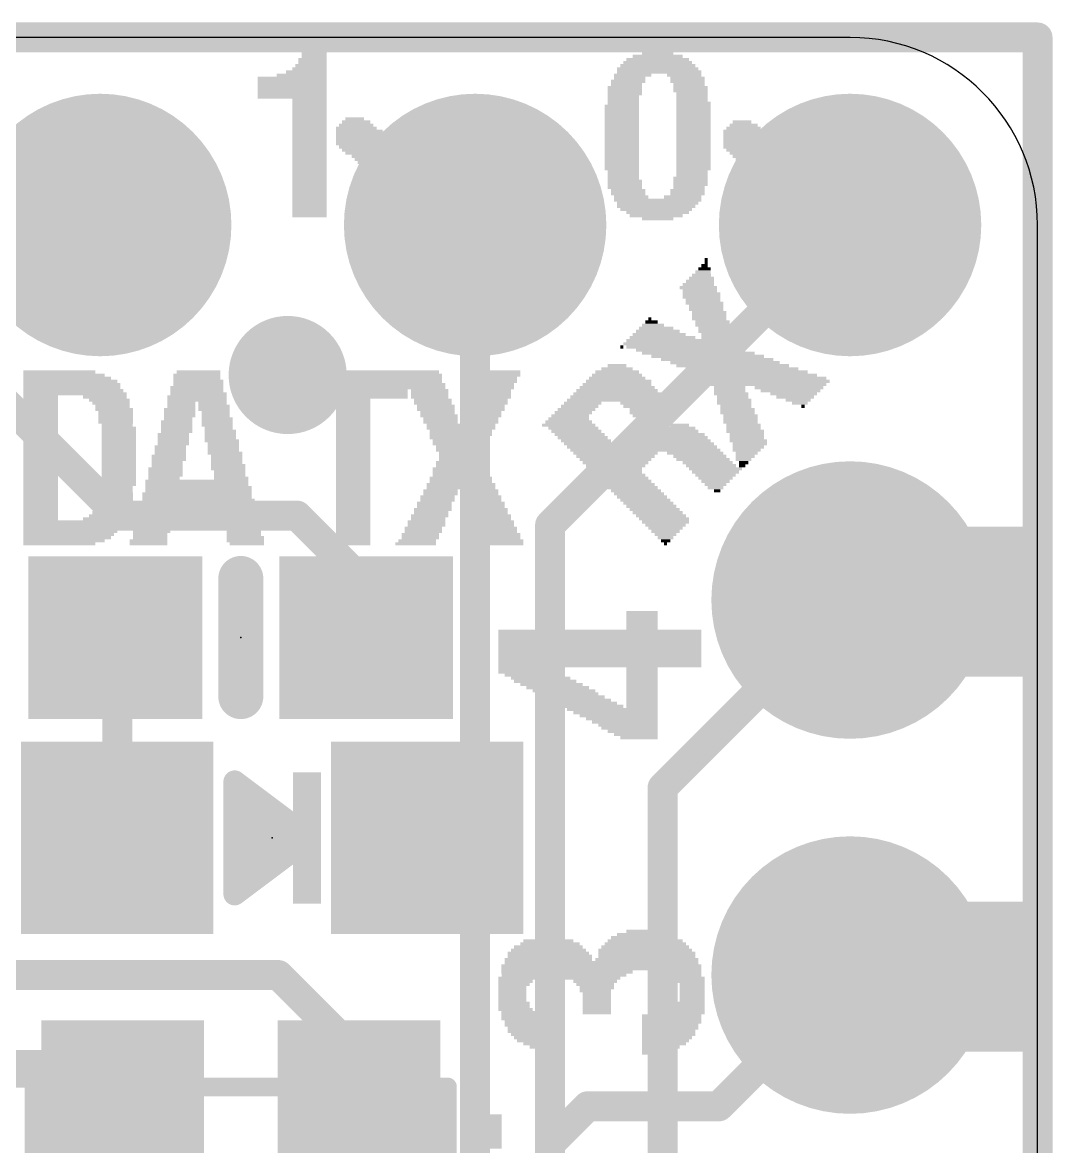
# Model space of a CAD drawing. Extents: x -0.1 to 35.7, y -0.1 to 17.9.
# Drawn here: x 28.68 to 35.66, y 10.27 to 17.88 of the extents above; entities that cross this region are included whole.
import ezdxf

# ---------------------------------------------------------------- set-up
doc = ezdxf.new("R2010")
doc.units = 0
for name, color, linetype in [('1', 12, 'CONTINUOUS'), ('16', 132, 'CONTINUOUS'), ('17', 110, 'CONTINUOUS'), ('18', 110, 'CONTINUOUS'), ('20', 53, 'CONTINUOUS'), ('200', 40, 'CONTINUOUS'), ('21', 40, 'CONTINUOUS'), ('23', 40, 'CONTINUOUS'), ('29', 253, 'CONTINUOUS')]:
    doc.layers.add(name, color=color, linetype=linetype)

# ---------------------------------------------------------------- blocks, each defined once
blk = doc.blocks.new('ROUNDP')
at = {"const_width": 0.5}
blk.add_lwpolyline([(0, -0.25, 1), (0, 0.25, 1), (0, -0.25)], format="xyb", dxfattribs=at)
blk = doc.blocks.new('RECT')
blk.add_solid([(-0.5, -0.5), (0.5, -0.5), (-0.5, 0.5), (0.5, 0.5)])
blk = doc.blocks.new('ROUNDV')
at = {"const_width": 0.5}
blk.add_lwpolyline([(0, -0.25, 1), (0, 0.25, 1), (0, -0.25)], format="xyb", dxfattribs=at)

msp = doc.modelspace()

# ---------------------------------------------------------------- linework, layer by layer
at = {"layer": '1'}
for points, const_width in [([(35.56, 17.78), (0, 17.78)], 0.2032), ([(35.56, 0), (35.56, 17.78)], 0.2032), ([(28.321, 16.51), (29.21, 16.51)], 0.2032), ([(28.5115, 15.367), (29.337, 14.5415)], 0.2032), ([(29.337, 14.5415), (30.5435, 14.5415)], 0.2032), ([(30.5435, 14.5415), (31.0125, 14.0725)], 0.2032), ([(31.0125, 14.0725), (31.0125, 13.716)], 0.2032), ([(29.3125, 13.716), (29.325, 13.7285)], 0.2032), ([(29.325, 13.7285), (29.325, 12.359)], 0.2032), ([(28.575, 11.43), (30.4165, 11.43)], 0.2032), ([(30.4165, 11.43), (30.9625, 10.884)], 0.2032), ([(33.401, 10.541), (34.29, 11.43)], 0.2032), ([(30.9625, 10.884), (30.9625, 10.5725)], 0.2032), ([(27.874, 10.795), (29.14, 10.795)], 0.254), ([(29.14, 10.795), (29.3625, 10.5725)], 0.254), ([(30.9625, 10.5665), (30.9625, 10.5725)], 0.2032), ([(31.5595, 9.9695), (30.9625, 10.5665)], 0.2032), ([(32.512, 10.541), (32.258, 10.287)], 0.2032), ([(33.401, 10.541), (32.512, 10.541)], 0.2032), ([(32.258, 10.287), (32.258, 7.62)], 0.2032)]:
    msp.add_lwpolyline(points, dxfattribs=dict(at, const_width=const_width))
for points, const_width in [([(35.6108, 17.78, 1), (35.5092, 17.78)], 0.1016), ([(35.56, 17.7292, 1), (35.56, 17.8308)], 0.1016), ([(29.21, 16.4592, 1), (29.21, 16.5608)], 0.1016), ([(29.337, 14.5923, 1), (29.337, 14.4907)], 0.1016), ([(29.3011, 14.5056, 1), (29.3729, 14.5774)], 0.1016), ([(30.5794, 14.5774, 1), (30.5076, 14.5056)], 0.1016), ([(30.5435, 14.4907, 1), (30.5435, 14.5923)], 0.1016), ([(31.0633, 14.0725, 1), (30.9617, 14.0725)], 0.1016), ([(30.9766, 14.0366, 1), (31.0484, 14.1084)], 0.1016), ([(29.2766, 13.7519, 1), (29.3484, 13.6801)], 0.1016), ([(29.3758, 13.7285, 1), (29.2742, 13.7285)], 0.1016), ([(29.3609, 13.6926, 1), (29.2891, 13.7644)], 0.1016), ([(30.9617, 13.716, 1), (31.0633, 13.716)], 0.1016), ([(29.2742, 12.359, 1), (29.3758, 12.359)], 0.1016), ([(30.4524, 11.4659, 1), (30.3806, 11.3941)], 0.1016), ([(30.4165, 11.3792, 1), (30.4165, 11.4808)], 0.1016), ([(34.3259, 11.3941, 1), (34.2541, 11.4659)], 0.1016), ([(31.0133, 10.884, 1), (30.9117, 10.884)], 0.1016), ([(30.9266, 10.8481, 1), (30.9984, 10.9199)], 0.1016), ([(29.1849, 10.8399, 1), (29.0951, 10.7501)], 0.127), ([(29.14, 10.7315, 1), (29.14, 10.8585)], 0.127), ([(29.3176, 10.5276, 1), (29.4074, 10.6174)], 0.127), ([(31.0133, 10.5725, 1), (30.9117, 10.5725)], 0.1016), ([(30.9984, 10.6024, 1), (30.9266, 10.5306)], 0.1016), ([(30.9117, 10.5725, 1), (31.0133, 10.5725)], 0.1016), ([(30.9117, 10.5665, 1), (31.0133, 10.5665)], 0.1016), ([(32.512, 10.5918, 1), (32.512, 10.4902)], 0.1016), ([(32.5479, 10.5051, 1), (32.4761, 10.5769)], 0.1016), ([(33.3651, 10.5769, 1), (33.4369, 10.5051)], 0.1016), ([(33.401, 10.4902, 1), (33.401, 10.5918)], 0.1016), ([(32.3088, 10.287, 1), (32.2072, 10.287)], 0.1016), ([(32.2221, 10.3229, 1), (32.2939, 10.2511)], 0.1016)]:
    msp.add_lwpolyline(points, format="xyb", dxfattribs=dict(at, const_width=const_width))
at = {"layer": '16', "const_width": 0.2032}
for points in [[(0, 17.78), (35.56, 17.78)], [(35.56, 17.78), (35.56, 0.127)], [(31.75, 5.969), (31.75, 16.51)], [(32.258, 14.478), (34.29, 16.51)], [(32.258, 5.588), (32.258, 14.478)], [(33.02, 12.7), (34.29, 13.97)], [(33.02, 9.779), (33.02, 12.7)]]:
    msp.add_lwpolyline(points, dxfattribs=at)
at = {"layer": '16', "const_width": 0.1016}
for points in [[(35.6108, 17.78, 1), (35.5092, 17.78)], [(35.56, 17.7292, 1), (35.56, 17.8308)], [(31.8008, 16.51, 1), (31.6992, 16.51)], [(34.3259, 16.4741, 1), (34.2541, 16.5459)], [(32.3088, 14.478, 1), (32.2072, 14.478)], [(32.2221, 14.5139, 1), (32.2939, 14.4421)], [(34.3259, 13.9341, 1), (34.2541, 14.0059)], [(33.0708, 12.7, 1), (32.9692, 12.7)], [(32.9841, 12.7359, 1), (33.0559, 12.6641)]]:
    msp.add_lwpolyline(points, format="xyb", dxfattribs=at)
at = {"layer": '20'}
for p, q in [((34.29, 17.78), (1.27, 17.78)), ((35.56, 1.27), (35.56, 16.51))]:
    msp.add_line(p, q, dxfattribs=at)
msp.add_arc((34.29, 16.51), 1.27, 0, 90, dxfattribs=at)
at = {"layer": '21'}
for points, const_width in [([(30.1625, 13.316), (30.1625, 14.116)], 0.3048), ([(30.629, 12.359), (30.121, 12.74)], 0.1524), ([(30.121, 12.74), (30.121, 11.978)], 0.1524), ([(30.121, 12.6492), (30.2421, 12.6492)], 0.1524), ([(30.121, 12.4968), (30.4453, 12.4968)], 0.1524), ([(30.121, 11.978), (30.629, 12.359)], 0.1524), ([(30.121, 12.3444), (30.6095, 12.3444)], 0.1524), ([(30.121, 12.192), (30.4063, 12.192)], 0.1524), ([(30.121, 12.0396), (30.2031, 12.0396)], 0.1524), ([(28.7625, 6.4725), (28.7625, 10.6725)], 0.127), ([(28.7625, 10.6725), (31.5625, 10.6725)], 0.127), ([(31.5625, 10.6725), (31.5625, 6.4725)], 0.127)]:
    msp.add_lwpolyline(points, dxfattribs=dict(at, const_width=const_width))
for points, const_width in [([(30.2387, 14.116, 1), (30.0863, 14.116)], 0.1524), ([(30.0863, 13.316, 1), (30.2387, 13.316)], 0.1524), ([(30.1439, 12.7705, 1), (30.0981, 12.7095)], 0.0762), ([(30.1591, 12.74, 1), (30.0829, 12.74)], 0.0762), ([(30.121, 12.6873, 1), (30.121, 12.6111)], 0.0762), ([(30.2421, 12.6111, 1), (30.2421, 12.6873)], 0.0762), ([(30.121, 12.5349, 1), (30.121, 12.4587)], 0.0762), ([(30.4453, 12.4587, 1), (30.4453, 12.5349)], 0.0762), ([(30.121, 12.3825, 1), (30.121, 12.3063)], 0.0762), ([(30.6519, 12.3285, 1), (30.6061, 12.3895)], 0.0762), ([(30.6061, 12.3285, 1), (30.6519, 12.3895)], 0.0762), ([(30.6095, 12.3063, 1), (30.6095, 12.3825)], 0.0762), ([(30.121, 12.2301, 1), (30.121, 12.1539)], 0.0762), ([(30.4063, 12.1539, 1), (30.4063, 12.2301)], 0.0762), ([(30.121, 12.0777, 1), (30.121, 12.0015)], 0.0762), ([(30.2031, 12.0015, 1), (30.2031, 12.0777)], 0.0762), ([(30.0981, 12.0085, 1), (30.1439, 11.9475)], 0.0762), ([(30.0829, 11.978, 1), (30.1591, 11.978)], 0.0762), ([(28.7625, 10.7043, 1), (28.7625, 10.6408)], 0.0635), ([(28.7943, 10.6725, 1), (28.7308, 10.6725)], 0.0635), ([(31.5942, 10.6725, 1), (31.5308, 10.6725)], 0.0635), ([(31.5625, 10.6408, 1), (31.5625, 10.7043)], 0.0635)]:
    msp.add_lwpolyline(points, format="xyb", dxfattribs=dict(at, const_width=const_width))
at = {"layer": '23'}
for p in [(30.1625, 13.716), (30.375, 12.359)]:
    msp.add_point(p, dxfattribs=at)

# ---------------------------------------------------------------- block references
at = {"layer": '1', "xscale": 1.075, "rotation": 180}
for p in [(29.3125, 13.716), (31.0125, 13.716)]:
    msp.add_blockref('RECT', p, dxfattribs=at)
at = {"layer": '1', "xscale": 1.2, "yscale": 1.2, "rotation": 270}
for p in [(29.325, 12.359), (31.425, 12.359)]:
    msp.add_blockref('RECT', p, dxfattribs=at)
at = {"layer": '1', "rotation": 270}
for p in [(29.3625, 10.5725), (30.9625, 10.5725)]:
    msp.add_blockref('RECT', p, dxfattribs=at)
at = {"layer": '17'}
for p, xscale, yscale, rotation in [((29.21, 16.51), 1.6764, 1.6764, 90), ((29.21, 16.51), 1.6764, 1.6764, 90), ((31.75, 16.51), 1.6764, 1.6764, 90), ((31.75, 16.51), 1.6764, 1.6764, 90), ((34.29, 16.51), 1.6764, 1.6764, 90), ((34.29, 16.51), 1.6764, 1.6764, 90), ((34.29, 13.97), 1.778, 1.778, 180), ((34.29, 13.97), 1.778, 1.778, 180), ((34.29, 11.43), 1.778, 1.778, 180), ((34.29, 11.43), 1.778, 1.778, 180)]:
    msp.add_blockref('ROUNDP', p, dxfattribs=dict(at, xscale=xscale, yscale=yscale, rotation=rotation))
at = {"layer": '18', "xscale": 0.8001, "yscale": 0.8001}
msp.add_blockref('ROUNDV', (30.48, 15.494), dxfattribs=at)
msp.add_blockref('ROUNDV', (30.48, 15.494), dxfattribs=at)
at = {"layer": '200', "yscale": 0.0212}
for p, xscale in [((30.6587, 17.6735), 0.1693), ((30.6587, 17.6523), 0.1693), ((32.9869, 17.6523), 0.3387), ((32.9869, 17.6735), 0.2117), ((30.6375, 17.5888), 0.2117), ((30.6481, 17.6311), 0.1905), ((30.6481, 17.61), 0.1905), ((32.9869, 17.5888), 0.508), ((32.9869, 17.61), 0.4657), ((32.9869, 17.6311), 0.4233), ((30.5105, 17.5041), 0.4656), ((30.574, 17.5253), 0.3387), ((30.6058, 17.5465), 0.2752), ((30.6269, 17.5676), 0.2328), ((32.8176, 17.5253), 0.254), ((32.7964, 17.5041), 0.2117), ((32.9869, 17.5676), 0.5503), ((32.9975, 17.5465), 0.5715), ((33.1668, 17.5253), 0.2328), ((33.188, 17.5041), 0.2328), ((30.5105, 17.483), 0.4656), ((30.5105, 17.4618), 0.4656), ((30.5105, 17.4406), 0.4656), ((32.7647, 17.4406), 0.2328), ((32.7859, 17.483), 0.2328), ((32.7753, 17.4618), 0.2117), ((33.188, 17.483), 0.2328), ((33.1986, 17.4618), 0.2117), ((33.2092, 17.4406), 0.2328), ((30.5105, 17.4195), 0.4656), ((30.5105, 17.3983), 0.4656), ((30.5105, 17.3771), 0.4656), ((30.6269, 17.356), 0.2328), ((32.7647, 17.4195), 0.2328), ((32.7647, 17.3983), 0.2328), ((32.7541, 17.3771), 0.2117), ((32.7541, 17.356), 0.2117), ((33.2092, 17.4195), 0.2328), ((33.2198, 17.3983), 0.2117), ((33.2198, 17.3771), 0.2117), ((33.2198, 17.356), 0.2117), ((30.6269, 17.3348), 0.2328), ((30.6269, 17.3136), 0.2328), ((30.6269, 17.2925), 0.2328), ((30.6269, 17.2713), 0.2328), ((32.7435, 17.3136), 0.2328), ((32.7435, 17.2925), 0.2328), ((32.7435, 17.2713), 0.2328), ((32.7541, 17.3348), 0.2117), ((33.2303, 17.3348), 0.2328), ((33.2303, 17.3136), 0.2328), ((33.2303, 17.2925), 0.2328), ((33.2303, 17.2713), 0.2328), ((30.6269, 17.2501), 0.2328), ((30.6269, 17.229), 0.2328), ((30.6269, 17.2078), 0.2328), ((30.9444, 17.2078), 0.1905), ((30.9338, 17.229), 0.127), ((32.7435, 17.2501), 0.2328), ((32.7435, 17.229), 0.2328), ((32.7435, 17.2078), 0.2328), ((33.2303, 17.2501), 0.2328), ((33.2303, 17.229), 0.2328), ((33.2303, 17.2078), 0.2328), ((33.5584, 17.2078), 0.127), ((30.6269, 17.1866), 0.2328), ((30.6269, 17.1655), 0.2328), ((30.6269, 17.1443), 0.2328), ((30.6269, 17.1231), 0.2328), ((30.9444, 17.1655), 0.2752), ((30.9656, 17.1443), 0.3175), ((30.9762, 17.1231), 0.3387), ((30.9444, 17.1866), 0.2328), ((32.7435, 17.1866), 0.2328), ((32.7435, 17.1655), 0.2328), ((32.7435, 17.1443), 0.2328), ((32.7435, 17.1231), 0.2328), ((33.2303, 17.1866), 0.2328), ((33.2303, 17.1655), 0.2328), ((33.2303, 17.1443), 0.2328), ((33.2303, 17.1231), 0.2328), ((33.569, 17.1443), 0.2752), ((33.5796, 17.1231), 0.2963), ((33.569, 17.1655), 0.2328), ((33.569, 17.1866), 0.1905), ((30.6269, 17.102), 0.2328), ((30.6269, 17.0808), 0.2328), ((30.6269, 17.0597), 0.2328), ((30.9973, 17.0808), 0.381), ((30.9868, 17.102), 0.3598), ((31.0185, 17.0597), 0.4233), ((32.7435, 17.102), 0.2328), ((32.7435, 17.0808), 0.2328), ((32.7435, 17.0597), 0.2328), ((33.2303, 17.102), 0.2328), ((33.2303, 17.0808), 0.2328), ((33.2303, 17.0597), 0.2328), ((33.6113, 17.0808), 0.3598), ((33.6219, 17.0597), 0.381), ((33.5902, 17.102), 0.3175), ((30.6269, 17.0385), 0.2328), ((30.6269, 17.0173), 0.2328), ((30.6269, 16.9962), 0.2328), ((30.6269, 16.975), 0.2328), ((31.0397, 17.0385), 0.4233), ((31.0608, 17.0173), 0.4233), ((31.0926, 16.9962), 0.4445), ((31.1243, 16.975), 0.4233), ((31.7381, 16.975), 0.381), ((31.7381, 16.9962), 0.254), ((32.7435, 17.0385), 0.2328), ((32.7435, 17.0173), 0.2328), ((32.7435, 16.9962), 0.2328), ((32.7435, 16.975), 0.2328), ((33.2303, 17.0385), 0.2328), ((33.2303, 17.0173), 0.2328), ((33.2303, 16.9962), 0.2328), ((33.2303, 16.975), 0.2328), ((33.6325, 17.0385), 0.4022), ((33.6537, 17.0173), 0.4022), ((33.6748, 16.9962), 0.4022), ((33.7066, 16.975), 0.4233), ((34.278, 16.975), 0.381), ((34.278, 16.9962), 0.254), ((30.6269, 16.9538), 0.2328), ((30.6269, 16.9327), 0.2328), ((30.6269, 16.9115), 0.2328), ((30.6269, 16.8903), 0.2328), ((31.1455, 16.9538), 0.4233), ((31.1773, 16.9327), 0.4445), ((31.5159, 16.9115), 1.0795), ((31.5477, 16.8903), 1.0583), ((31.7381, 16.9327), 0.5503), ((31.7381, 16.9538), 0.4656), ((32.7435, 16.9538), 0.2328), ((32.7435, 16.9327), 0.2328), ((32.7435, 16.9115), 0.2328), ((32.7435, 16.8903), 0.2328), ((33.2303, 16.9538), 0.2328), ((33.2303, 16.9327), 0.2328), ((33.2303, 16.9115), 0.2328), ((33.2303, 16.8903), 0.2328), ((33.7277, 16.9538), 0.4233), ((33.7595, 16.9327), 0.4022), ((34.0876, 16.9115), 1.016), ((34.1087, 16.8903), 1.016), ((34.278, 16.9327), 0.5503), ((34.278, 16.9538), 0.4657), ((30.6269, 16.8692), 0.2328), ((30.6269, 16.848), 0.2328), ((30.6269, 16.8268), 0.2328), ((31.5688, 16.8692), 1.0583), ((31.59, 16.848), 1.0583), ((31.6217, 16.8268), 1.0371), ((32.7541, 16.8692), 0.2117), ((32.7541, 16.848), 0.2117), ((32.7541, 16.8268), 0.2117), ((33.2092, 16.8268), 0.2328), ((33.2198, 16.8692), 0.2117), ((33.2198, 16.848), 0.2117), ((34.1299, 16.8692), 1.016), ((34.1511, 16.848), 1.016), ((34.1828, 16.8268), 0.9948), ((30.6269, 16.8057), 0.2328), ((30.6269, 16.7845), 0.2328), ((30.6269, 16.7633), 0.2328), ((30.6269, 16.7422), 0.2328), ((31.6429, 16.8057), 1.0371), ((31.6535, 16.7845), 1.016), ((31.6852, 16.7633), 0.9948), ((31.6958, 16.7422), 0.9736), ((32.7647, 16.8057), 0.2328), ((32.7647, 16.7845), 0.2328), ((32.7647, 16.7633), 0.2328), ((32.7859, 16.7422), 0.2328), ((33.188, 16.7422), 0.2328), ((33.2092, 16.8057), 0.2328), ((33.2092, 16.7845), 0.2328), ((33.1986, 16.7633), 0.2117), ((34.204, 16.8057), 0.9948), ((34.2145, 16.7845), 0.9736), ((34.2357, 16.7633), 0.9736), ((34.2463, 16.7422), 0.9525), ((30.6269, 16.721), 0.2328), ((30.6269, 16.6998), 0.2328), ((30.6269, 16.6787), 0.2328), ((31.717, 16.721), 0.9736), ((31.7276, 16.6998), 0.9525), ((31.7381, 16.6787), 0.9736), ((32.7859, 16.721), 0.2328), ((32.807, 16.6998), 0.2328), ((32.9869, 16.6787), 0.5926), ((33.1563, 16.6998), 0.254), ((33.188, 16.721), 0.2328), ((34.278, 16.6787), 0.9736), ((34.278, 16.721), 0.9313), ((34.278, 16.6998), 0.9313), ((30.6269, 16.6575), 0.2328), ((30.6269, 16.6363), 0.2328), ((30.6269, 16.6152), 0.2328), ((30.6269, 16.594), 0.2328), ((31.7381, 16.6152), 1.016), ((31.7381, 16.594), 1.016), ((31.7381, 16.6575), 0.9736), ((31.7381, 16.6363), 0.9736), ((32.9869, 16.6575), 0.5503), ((32.9763, 16.6363), 0.5291), ((32.9763, 16.6152), 0.4868), ((32.9869, 16.594), 0.4233), ((34.278, 16.6152), 1.016), ((34.278, 16.594), 1.016), ((34.278, 16.6575), 0.9736), ((34.278, 16.6363), 0.9736), ((30.6269, 16.5728), 0.2328), ((31.7381, 16.5728), 1.016), ((31.7381, 16.5517), 1.016), ((31.7381, 16.5305), 1.016), ((31.7381, 16.5093), 1.016), ((32.9764, 16.5728), 0.3598), ((32.9869, 16.5517), 0.2117), ((34.278, 16.5728), 1.016), ((34.278, 16.5517), 1.016), ((34.278, 16.5305), 1.016), ((34.278, 16.5093), 1.016), ((31.7381, 16.4882), 1.016), ((31.7381, 16.467), 1.016), ((31.7381, 16.4458), 1.016), ((34.278, 16.4882), 1.016), ((34.278, 16.467), 1.016), ((34.278, 16.4458), 1.016), ((31.7381, 16.4247), 1.016), ((31.7381, 16.4035), 1.016), ((31.7381, 16.3823), 1.016), ((31.7381, 16.3612), 0.9736), ((34.278, 16.4247), 1.016), ((34.278, 16.4035), 1.016), ((34.278, 16.3823), 1.016), ((34.278, 16.3612), 0.9736), ((31.7381, 16.34), 0.9736), ((31.7381, 16.3188), 0.9736), ((31.7381, 16.2977), 0.9313), ((34.278, 16.34), 0.9736), ((34.278, 16.3188), 0.9736), ((34.278, 16.2977), 0.9313), ((31.7381, 16.2765), 0.9313), ((31.7381, 16.2553), 0.889), ((31.7381, 16.2342), 0.889), ((31.7381, 16.213), 0.8466), ((33.3044, 16.213), 0.0847), ((33.3044, 16.2342), 0.0423), ((33.315, 16.2765), 0.0212), ((33.315, 16.2553), 0.0212), ((34.278, 16.2765), 0.9313), ((34.278, 16.2553), 0.889), ((34.278, 16.2342), 0.889), ((34.278, 16.213), 0.8466), ((31.7381, 16.1919), 0.8466), ((31.7381, 16.1707), 0.8043), ((31.7381, 16.1495), 0.762), ((33.2833, 16.1495), 0.1693), ((33.2833, 16.1707), 0.127), ((33.2938, 16.1919), 0.1058), ((34.278, 16.1919), 0.8466), ((34.278, 16.1707), 0.8043), ((34.278, 16.1495), 0.762), ((31.7381, 16.1284), 0.7196), ((31.7381, 16.1072), 0.6773), ((31.7381, 16.086), 0.635), ((31.7381, 16.0649), 0.5503), ((33.2621, 16.086), 0.254), ((33.2621, 16.1072), 0.2117), ((33.2727, 16.0649), 0.2328), ((33.2727, 16.1284), 0.1905), ((34.278, 16.1284), 0.7196), ((34.278, 16.1072), 0.6773), ((34.278, 16.086), 0.635), ((34.278, 16.0649), 0.5503), ((31.7381, 16.0437), 0.4656), ((31.7381, 16.0225), 0.381), ((31.7381, 16.0014), 0.254), ((33.2833, 16.0437), 0.254), ((33.2833, 16.0225), 0.254), ((33.2938, 16.0014), 0.2328), ((33.3044, 15.9802), 0.254), ((34.278, 16.0437), 0.4657), ((34.278, 16.0225), 0.381), ((34.278, 16.0014), 0.254), ((33.315, 15.959), 0.2328), ((33.315, 15.9379), 0.2328), ((33.3362, 15.9167), 0.2328), ((32.9552, 15.832), 0.1482), ((32.9446, 15.8532), 0.0847), ((32.934, 15.8744), 0.0212), ((33.3362, 15.8955), 0.2328), ((33.3362, 15.8744), 0.2328), ((33.3573, 15.8532), 0.2328), ((33.3573, 15.832), 0.2328), ((32.9975, 15.7685), 0.3598), ((32.9869, 15.7897), 0.2963), ((32.9763, 15.8109), 0.2328), ((33.3679, 15.8109), 0.2117), ((33.3785, 15.7897), 0.2328), ((33.3891, 15.7685), 0.2117), ((32.7435, 15.6839), 0.0212), ((33.1351, 15.705), 0.762), ((33.1457, 15.7262), 0.7408), ((33.1563, 15.6839), 0.762), ((33.0187, 15.7474), 0.4445), ((33.3997, 15.7474), 0.2328), ((33.2092, 15.6627), 0.7408), ((33.2621, 15.6415), 0.762), ((33.3256, 15.6204), 0.762), ((33.3891, 15.5992), 0.762), ((32.7118, 15.5357), 0.2117), ((32.7118, 15.5569), 0.127), ((33.442, 15.578), 0.7408), ((33.4949, 15.5569), 0.762), ((33.5584, 15.5357), 0.762), ((28.9654, 15.4934), 0.5503), ((28.9337, 15.5145), 0.4868), ((28.9866, 15.4722), 0.5926), ((29.0078, 15.451), 0.635), ((29.865, 15.4934), 0.3175), ((29.865, 15.4722), 0.3175), ((29.8756, 15.451), 0.3387), ((29.8756, 15.5145), 0.2963), ((31.0291, 15.5145), 0.9525), ((31.0397, 15.4934), 0.9736), ((31.0397, 15.4722), 0.9736), ((31.0397, 15.451), 0.9736), ((31.9075, 15.4722), 0.254), ((31.9075, 15.451), 0.254), ((31.9286, 15.5145), 0.254), ((31.9286, 15.4934), 0.254), ((32.7224, 15.451), 0.4445), ((32.7118, 15.4722), 0.381), ((32.7118, 15.4934), 0.3387), ((32.7118, 15.5145), 0.2963), ((33.6219, 15.5145), 0.762), ((33.6854, 15.4934), 0.762), ((33.7383, 15.4722), 0.7831), ((33.7489, 15.451), 0.8043), ((29.0183, 15.4299), 0.6561), ((29.0183, 15.4087), 0.6561), ((29.0289, 15.3876), 0.6773), ((29.865, 15.4087), 0.3598), ((29.865, 15.3876), 0.3598), ((29.8756, 15.4299), 0.3387), ((31.0503, 15.4299), 0.9948), ((31.0503, 15.4087), 0.9948), ((30.9233, 15.3876), 0.7408), ((31.4418, 15.3876), 0.254), ((31.8863, 15.4299), 0.254), ((31.8863, 15.4087), 0.254), ((31.8757, 15.3876), 0.2328), ((32.7118, 15.3876), 0.5503), ((32.7118, 15.4087), 0.508), ((32.7118, 15.4299), 0.4656), ((33.7383, 15.4299), 0.7831), ((33.4737, 15.4087), 0.2117), ((33.4737, 15.3876), 0.2117), ((33.8759, 15.4087), 0.4657), ((33.8865, 15.3876), 0.4022), ((29.0395, 15.3664), 0.6985), ((28.8067, 15.3452), 0.2328), ((28.8067, 15.3241), 0.2328), ((28.8067, 15.3029), 0.2328), ((29.2406, 15.3452), 0.2963), ((29.2723, 15.3241), 0.2752), ((29.2829, 15.3029), 0.254), ((29.865, 15.3452), 0.4022), ((29.865, 15.3241), 0.4022), ((29.7591, 15.3029), 0.1905), ((29.8756, 15.3664), 0.381), ((29.9708, 15.3029), 0.1905), ((30.9233, 15.3664), 0.7408), ((30.9233, 15.3452), 0.7408), ((30.9233, 15.3241), 0.2328), ((30.9233, 15.3029), 0.2328), ((31.4418, 15.3664), 0.254), ((31.4418, 15.3452), 0.254), ((31.463, 15.3241), 0.254), ((31.463, 15.3029), 0.254), ((31.844, 15.3029), 0.254), ((31.8651, 15.3664), 0.254), ((31.8651, 15.3452), 0.254), ((31.8546, 15.3241), 0.2328), ((32.479, 15.3029), 0.254), ((32.7012, 15.3241), 0.6561), ((32.7012, 15.3452), 0.6138), ((32.7118, 15.3664), 0.5926), ((32.8811, 15.3029), 0.2963), ((33.4843, 15.3664), 0.2328), ((33.4949, 15.3452), 0.2117), ((33.5055, 15.3241), 0.2328), ((33.5055, 15.3029), 0.2328), ((33.9076, 15.3664), 0.3175), ((33.9182, 15.3452), 0.254), ((33.9394, 15.3241), 0.1693), ((33.95, 15.3029), 0.1058), ((28.8067, 15.2817), 0.2328), ((28.8067, 15.2606), 0.2328), ((28.8067, 15.2394), 0.2328), ((28.8067, 15.2182), 0.2328), ((29.2935, 15.2817), 0.2328), ((29.3041, 15.2606), 0.254), ((29.3147, 15.2394), 0.2328), ((29.3147, 15.2182), 0.2328), ((29.7486, 15.2606), 0.2117), ((29.7486, 15.2394), 0.2117), ((29.7486, 15.2182), 0.2117), ((29.7591, 15.2817), 0.1905), ((29.9814, 15.2817), 0.2117), ((29.9814, 15.2606), 0.2117), ((29.992, 15.2394), 0.1905), ((29.992, 15.2182), 0.1905), ((30.9233, 15.2817), 0.2328), ((30.9233, 15.2606), 0.2328), ((30.9233, 15.2394), 0.2328), ((30.9233, 15.2182), 0.2328), ((31.4842, 15.2817), 0.254), ((31.4842, 15.2606), 0.254), ((31.4947, 15.2394), 0.2328), ((31.5053, 15.2182), 0.254), ((31.8228, 15.2606), 0.254), ((31.8122, 15.2394), 0.2328), ((31.8122, 15.2182), 0.2328), ((31.8334, 15.2817), 0.2328), ((32.3943, 15.2182), 0.254), ((32.4155, 15.2394), 0.254), ((32.4366, 15.2606), 0.254), ((32.4578, 15.2817), 0.254), ((32.8917, 15.2817), 0.2752), ((32.9128, 15.2606), 0.2328), ((32.9128, 15.2394), 0.2328), ((32.9234, 15.2182), 0.2117), ((33.5161, 15.2817), 0.2117), ((33.5267, 15.2606), 0.2328), ((33.5267, 15.2394), 0.2328), ((33.5478, 15.2182), 0.2328), ((33.9711, 15.2817), 0.0212), ((28.8067, 15.1971), 0.2328), ((28.8067, 15.1759), 0.2328), ((28.8067, 15.1547), 0.2328), ((29.3147, 15.1971), 0.2328), ((29.3147, 15.1759), 0.2328), ((29.3252, 15.1547), 0.2117), ((29.7274, 15.1759), 0.2117), ((29.7274, 15.1547), 0.2117), ((29.738, 15.1971), 0.1905), ((30.0026, 15.1971), 0.2117), ((30.0026, 15.1759), 0.2117), ((30.0026, 15.1547), 0.2117), ((30.9233, 15.1971), 0.2328), ((30.9233, 15.1759), 0.2328), ((30.9233, 15.1547), 0.2328), ((31.5159, 15.1971), 0.2328), ((31.5159, 15.1759), 0.2328), ((31.6535, 15.1547), 0.4656), ((31.7911, 15.1971), 0.2328), ((31.7911, 15.1759), 0.2328), ((32.3837, 15.1547), 0.3598), ((32.3837, 15.1759), 0.3175), ((32.3837, 15.1971), 0.2752), ((32.934, 15.1971), 0.1905), ((32.934, 15.1759), 0.1905), ((32.934, 15.1547), 0.1905), ((33.1351, 15.1547), 0.127), ((33.5478, 15.1971), 0.2328), ((33.5478, 15.1759), 0.2328), ((33.569, 15.1547), 0.2328), ((28.8067, 15.1336), 0.2328), ((28.8067, 15.1124), 0.2328), ((28.8067, 15.0912), 0.2328), ((28.8067, 15.0701), 0.2328), ((29.3358, 15.1336), 0.2328), ((29.3358, 15.1124), 0.2328), ((29.3358, 15.0912), 0.2328), ((29.3358, 15.0701), 0.2328), ((29.7062, 15.0912), 0.2117), ((29.7062, 15.0701), 0.2117), ((29.7274, 15.1336), 0.2117), ((29.7274, 15.1124), 0.2117), ((30.0131, 15.1336), 0.1905), ((30.0237, 15.1124), 0.2117), ((30.0237, 15.0912), 0.2117), ((30.0237, 15.0701), 0.2117), ((30.9233, 15.1336), 0.2328), ((30.9233, 15.1124), 0.2328), ((30.9233, 15.0912), 0.2328), ((30.9233, 15.0701), 0.2328), ((31.6535, 15.1336), 0.4656), ((31.6535, 15.1124), 0.4233), ((31.6535, 15.0912), 0.4233), ((31.6429, 15.0701), 0.4021), ((32.4155, 15.1336), 0.3387), ((32.4366, 15.1124), 0.3387), ((32.4578, 15.0912), 0.3387), ((32.479, 15.0701), 0.3387), ((33.0716, 15.0701), 0.508), ((32.9234, 15.1336), 0.1693), ((33.0504, 15.1124), 0.4233), ((33.0716, 15.0912), 0.4656), ((33.1351, 15.1336), 0.2117), ((33.569, 15.1336), 0.2328), ((33.5796, 15.1124), 0.254), ((33.5902, 15.0912), 0.2328), ((33.5902, 15.0701), 0.2328), ((28.8067, 15.0489), 0.2328), ((28.8067, 15.0277), 0.2328), ((28.8067, 15.0066), 0.2328), ((29.3358, 15.0489), 0.2328), ((29.3358, 15.0277), 0.2328), ((29.3358, 15.0066), 0.2328), ((29.6851, 15.0066), 0.2117), ((29.7062, 15.0489), 0.2117), ((29.7062, 15.0277), 0.2117), ((30.0343, 15.0489), 0.2328), ((30.0449, 15.0277), 0.2117), ((30.0449, 15.0066), 0.2117), ((30.9233, 15.0489), 0.2328), ((30.9233, 15.0277), 0.2328), ((30.9233, 15.0066), 0.2328), ((31.6535, 15.0489), 0.381), ((31.6429, 15.0277), 0.3598), ((31.6535, 15.0066), 0.3387), ((32.5001, 15.0489), 0.3387), ((32.5213, 15.0277), 0.3387), ((32.5424, 15.0066), 0.3387), ((33.0822, 15.0066), 0.6138), ((33.0716, 15.0489), 0.5503), ((33.0822, 15.0277), 0.5715), ((33.6007, 15.0489), 0.254), ((33.6113, 15.0277), 0.2328), ((33.6007, 15.0066), 0.2117), ((28.8067, 14.9854), 0.2328), ((28.8067, 14.9642), 0.2328), ((28.8067, 14.9431), 0.2328), ((28.8067, 14.9219), 0.2328), ((29.3358, 14.9854), 0.2328), ((29.3358, 14.9642), 0.2328), ((29.3358, 14.9431), 0.2328), ((29.3358, 14.9219), 0.2328), ((29.6745, 14.9431), 0.2328), ((29.6745, 14.9219), 0.2328), ((29.6851, 14.9854), 0.2117), ((29.6851, 14.9642), 0.2117), ((30.0449, 14.9854), 0.2117), ((30.0555, 14.9642), 0.2328), ((30.066, 14.9431), 0.2117), ((30.066, 14.9219), 0.2117), ((30.9233, 14.9854), 0.2328), ((30.9233, 14.9642), 0.2328), ((30.9233, 14.9431), 0.2328), ((30.9233, 14.9219), 0.2328), ((31.6535, 14.9854), 0.3387), ((31.6535, 14.9642), 0.2963), ((31.6535, 14.9431), 0.2963), ((31.6535, 14.9219), 0.2963), ((32.5636, 14.9854), 0.3387), ((32.7012, 14.9642), 0.5715), ((32.7012, 14.9431), 0.5291), ((32.7012, 14.9219), 0.4868), ((33.0822, 14.9854), 0.6561), ((33.2409, 14.9642), 0.381), ((33.2727, 14.9431), 0.3598), ((33.2938, 14.9219), 0.3598), ((33.5902, 14.9854), 0.1905), ((33.5902, 14.9642), 0.1482), ((33.5796, 14.9431), 0.127), ((33.569, 14.9219), 0.1058), ((28.8067, 14.9007), 0.2328), ((28.8067, 14.8796), 0.2328), ((28.8067, 14.8584), 0.2328), ((28.8067, 14.8372), 0.2328), ((29.3358, 14.9007), 0.2328), ((29.3358, 14.8796), 0.2328), ((29.3358, 14.8584), 0.2328), ((29.3358, 14.8372), 0.2328), ((29.6533, 14.8584), 0.2328), ((29.6533, 14.8372), 0.2328), ((29.6639, 14.9007), 0.2117), ((29.6639, 14.8796), 0.2117), ((30.066, 14.9007), 0.2117), ((30.0766, 14.8796), 0.2328), ((30.0766, 14.8584), 0.2328), ((30.0872, 14.8372), 0.2117), ((30.9233, 14.9007), 0.2328), ((30.9233, 14.8796), 0.2328), ((30.9233, 14.8584), 0.2328), ((30.9233, 14.8372), 0.2328), ((31.6429, 14.8584), 0.3598), ((31.6535, 14.8372), 0.381), ((31.6429, 14.9007), 0.3175), ((31.6535, 14.8796), 0.3387), ((32.7012, 14.9007), 0.4445), ((32.7012, 14.8796), 0.4022), ((32.7012, 14.8584), 0.3598), ((32.7118, 14.8372), 0.3387), ((33.3256, 14.9007), 0.3387), ((33.3468, 14.8796), 0.3387), ((33.3785, 14.8584), 0.3598), ((33.3785, 14.8372), 0.3175), ((33.569, 14.9007), 0.0635), ((33.5584, 14.8796), 0.0423), ((28.8067, 14.8161), 0.2328), ((28.8067, 14.7949), 0.2328), ((28.8067, 14.7737), 0.2328), ((29.3358, 14.8161), 0.2328), ((29.3358, 14.7949), 0.2328), ((29.3358, 14.7737), 0.2328), ((29.865, 14.7737), 0.6985), ((29.6533, 14.8161), 0.2328), ((29.6427, 14.7949), 0.2117), ((30.0872, 14.8161), 0.2117), ((30.0978, 14.7949), 0.2328), ((30.9233, 14.8161), 0.2328), ((30.9233, 14.7949), 0.2328), ((30.9233, 14.7737), 0.2328), ((31.6535, 14.7949), 0.4233), ((31.6535, 14.7737), 0.4233), ((31.6535, 14.8161), 0.381), ((32.7329, 14.8161), 0.3387), ((32.7541, 14.7949), 0.3387), ((32.7753, 14.7737), 0.3387), ((33.3785, 14.8161), 0.2752), ((33.3785, 14.7949), 0.2328), ((33.3785, 14.7737), 0.1905), ((28.8067, 14.7526), 0.2328), ((28.8067, 14.7314), 0.2328), ((28.8067, 14.7102), 0.2328), ((28.8067, 14.6891), 0.2328), ((29.3147, 14.6891), 0.2328), ((29.3252, 14.7314), 0.2117), ((29.3252, 14.7102), 0.2117), ((29.3358, 14.7526), 0.2328), ((29.865, 14.6891), 0.7408), ((29.865, 14.7526), 0.6985), ((29.8756, 14.7314), 0.7196), ((29.8756, 14.7102), 0.7196), ((30.9233, 14.7526), 0.2328), ((30.9233, 14.7314), 0.2328), ((30.9233, 14.7102), 0.2328), ((30.9233, 14.6891), 0.2328), ((31.5159, 14.7102), 0.2328), ((31.5159, 14.6891), 0.2328), ((31.6535, 14.7526), 0.4656), ((31.6535, 14.7314), 0.4656), ((31.7805, 14.7102), 0.254), ((31.7911, 14.6891), 0.2328), ((32.7964, 14.7526), 0.3387), ((32.8176, 14.7314), 0.3387), ((32.8388, 14.7102), 0.3387), ((32.8599, 14.6891), 0.3387), ((33.3785, 14.7526), 0.1482), ((33.3785, 14.7314), 0.1058), ((33.3891, 14.7102), 0.0423), ((28.8067, 14.6679), 0.2328), ((28.8067, 14.6467), 0.2328), ((28.8067, 14.6256), 0.2328), ((29.3147, 14.6679), 0.2328), ((29.3147, 14.6467), 0.2328), ((29.3147, 14.6256), 0.2328), ((29.865, 14.6679), 0.7408), ((29.8756, 14.6467), 0.762), ((29.8756, 14.6256), 0.762), ((30.9233, 14.6679), 0.2328), ((30.9233, 14.6467), 0.2328), ((30.9233, 14.6256), 0.2328), ((31.4736, 14.6256), 0.2328), ((31.4947, 14.6679), 0.2328), ((31.4947, 14.6467), 0.2328), ((31.8016, 14.6679), 0.254), ((31.8122, 14.6467), 0.2328), ((31.8228, 14.6256), 0.254), ((32.8811, 14.6679), 0.3387), ((32.9023, 14.6467), 0.3387), ((32.9234, 14.6256), 0.3387), ((28.8067, 14.6044), 0.2328), ((28.8067, 14.5833), 0.2328), ((28.8067, 14.5621), 0.2328), ((28.8067, 14.5409), 0.2328), ((29.2617, 14.5409), 0.254), ((29.2829, 14.5621), 0.254), ((29.2935, 14.6044), 0.2328), ((29.2935, 14.5833), 0.2328), ((29.5792, 14.5409), 0.254), ((29.865, 14.6044), 0.7831), ((29.5898, 14.5833), 0.2328), ((29.5898, 14.5621), 0.2328), ((30.1401, 14.5833), 0.2328), ((30.1507, 14.5621), 0.254), ((30.1613, 14.5409), 0.2328), ((30.9233, 14.6044), 0.2328), ((30.9233, 14.5833), 0.2328), ((30.9233, 14.5621), 0.2328), ((30.9233, 14.5409), 0.2328), ((31.4418, 14.5409), 0.254), ((31.463, 14.5833), 0.254), ((31.4524, 14.5621), 0.2328), ((31.4736, 14.6044), 0.2328), ((31.8228, 14.6044), 0.254), ((31.844, 14.5833), 0.254), ((31.844, 14.5621), 0.254), ((31.8651, 14.5409), 0.254), ((32.9446, 14.6044), 0.3387), ((32.9658, 14.5833), 0.3387), ((32.9869, 14.5621), 0.3387), ((33.0081, 14.5409), 0.3387), ((29.0289, 14.4986), 0.6773), ((29.0289, 14.4774), 0.6773), ((29.0183, 14.4563), 0.6561), ((28.8067, 14.5198), 0.2328), ((29.2406, 14.5198), 0.2963), ((29.5581, 14.4563), 0.254), ((29.5792, 14.5198), 0.254), ((29.5687, 14.4986), 0.2328), ((29.5687, 14.4774), 0.2328), ((30.1613, 14.5198), 0.2328), ((30.1613, 14.4986), 0.2328), ((30.1719, 14.4774), 0.254), ((30.1719, 14.4563), 0.254), ((30.9233, 14.5198), 0.2328), ((30.9233, 14.4986), 0.2328), ((30.9233, 14.4774), 0.2328), ((30.9233, 14.4563), 0.2328), ((31.3995, 14.4563), 0.254), ((31.4207, 14.4986), 0.254), ((31.4207, 14.4774), 0.254), ((31.4312, 14.5198), 0.2328), ((31.8651, 14.5198), 0.254), ((31.8863, 14.4986), 0.254), ((31.8863, 14.4774), 0.254), ((31.8969, 14.4563), 0.2752), ((33.0293, 14.5198), 0.3387), ((33.0398, 14.4986), 0.3175), ((33.0398, 14.4774), 0.2752), ((33.0398, 14.4563), 0.2328), ((35.1353, 14.4563), 0.8255), ((29.0078, 14.4351), 0.635), ((28.9972, 14.4139), 0.6138), ((28.9866, 14.3928), 0.5926), ((29.5581, 14.4351), 0.254), ((29.5475, 14.4139), 0.2328), ((29.5475, 14.3928), 0.2328), ((30.193, 14.3928), 0.254), ((30.1825, 14.4351), 0.2328), ((30.1825, 14.4139), 0.2328), ((30.9233, 14.4351), 0.2328), ((30.9233, 14.4139), 0.2328), ((30.9233, 14.3928), 0.2328), ((31.3783, 14.4139), 0.254), ((31.3783, 14.3928), 0.254), ((31.3995, 14.4351), 0.254), ((31.9075, 14.4351), 0.254), ((31.9181, 14.4139), 0.2752), ((31.9286, 14.3928), 0.254), ((33.0398, 14.4351), 0.1905), ((33.0398, 14.4139), 0.1482), ((33.0398, 14.3928), 0.1058), ((35.1353, 14.4351), 0.8255), ((35.1353, 14.4139), 0.8255), ((35.1353, 14.3928), 0.8255), ((28.9654, 14.3716), 0.5503), ((28.9337, 14.3504), 0.4868), ((29.5369, 14.3716), 0.254), ((29.5369, 14.3504), 0.254), ((30.193, 14.3716), 0.254), ((30.2036, 14.3504), 0.2328), ((30.9233, 14.3716), 0.2328), ((30.9233, 14.3504), 0.2328), ((31.3466, 14.3504), 0.2752), ((31.3572, 14.3716), 0.254), ((31.9392, 14.3716), 0.2752), ((31.9498, 14.3504), 0.254), ((33.0398, 14.3716), 0.0635), ((33.0398, 14.3504), 0.0212), ((35.1353, 14.3716), 0.8255), ((35.1353, 14.3504), 0.8255), ((35.1353, 14.3293), 0.8255), ((35.1353, 14.3081), 0.8255), ((35.1353, 14.2869), 0.8255), ((35.1353, 14.2658), 0.8255), ((35.1353, 14.2446), 0.8255), ((35.1353, 14.2234), 0.8255), ((35.1353, 14.2023), 0.8255), ((35.1353, 14.1811), 0.8255), ((35.1353, 14.1599), 0.8255), ((35.1353, 14.1388), 0.8255), ((35.1353, 14.1176), 0.8255), ((35.1353, 14.0964), 0.8255), ((35.1353, 14.0753), 0.8255), ((35.1353, 14.0541), 0.8255), ((35.1353, 14.0329), 0.8255), ((35.1353, 14.0118), 0.8255), ((35.1353, 13.9906), 0.8255), ((35.1353, 13.9694), 0.8255), ((35.1353, 13.9483), 0.8255), ((35.1353, 13.9271), 0.8255), ((32.8811, 13.8848), 0.2117), ((32.8811, 13.8636), 0.2117), ((35.1353, 13.9059), 0.8255), ((35.1353, 13.8848), 0.8255), ((35.1353, 13.8636), 0.8255), ((32.8811, 13.8424), 0.2117), ((32.8811, 13.8213), 0.2117), ((32.8811, 13.8001), 0.2117), ((32.8811, 13.7789), 0.2117), ((35.1353, 13.8424), 0.8255), ((35.1353, 13.8213), 0.8255), ((35.1353, 13.8001), 0.8255), ((35.1353, 13.7789), 0.8255), ((32.5954, 13.7578), 1.3758), ((32.5954, 13.7366), 1.3758), ((32.5954, 13.7155), 1.3758), ((32.5954, 13.6943), 1.3758), ((35.1353, 13.7578), 0.8255), ((35.1353, 13.7366), 0.8255), ((35.1353, 13.7155), 0.8255), ((35.1353, 13.6943), 0.8255), ((32.5954, 13.6731), 1.3758), ((32.5954, 13.652), 1.3758), ((32.5954, 13.6308), 1.3758), ((35.1353, 13.6731), 0.8255), ((35.1353, 13.652), 0.8255), ((35.1353, 13.6308), 0.8255), ((32.5954, 13.6096), 1.3758), ((32.5954, 13.5885), 1.3758), ((32.5954, 13.5673), 1.3758), ((32.5954, 13.5461), 1.3758), ((35.1353, 13.6096), 0.8255), ((35.1353, 13.5885), 0.8255), ((35.1353, 13.5673), 0.8255), ((35.1353, 13.5461), 0.8255), ((32.1085, 13.4826), 0.4022), ((32.5954, 13.525), 1.3758), ((32.0874, 13.5038), 0.3598), ((32.8811, 13.5038), 0.2117), ((32.8811, 13.4826), 0.2117), ((35.1353, 13.525), 0.8255), ((35.1353, 13.5038), 0.8255), ((35.1353, 13.4826), 0.8255), ((32.1509, 13.4615), 0.4022), ((32.1932, 13.4403), 0.4022), ((32.225, 13.4191), 0.4233), ((32.2673, 13.398), 0.4233), ((32.8811, 13.4615), 0.2117), ((32.8811, 13.4403), 0.2117), ((32.8811, 13.4191), 0.2117), ((32.8811, 13.398), 0.2117), ((35.1353, 13.4615), 0.8255), ((32.3096, 13.3768), 0.4233), ((32.352, 13.3556), 0.4233), ((32.3837, 13.3345), 0.4022), ((32.426, 13.3133), 0.4022), ((32.8811, 13.3768), 0.2117), ((32.8811, 13.3556), 0.2117), ((32.8811, 13.3345), 0.2117), ((32.8811, 13.3133), 0.2117), ((32.4684, 13.2921), 0.4022), ((32.5107, 13.271), 0.4022), ((32.5424, 13.2498), 0.4233), ((32.8811, 13.2921), 0.2117), ((32.8811, 13.271), 0.2117), ((32.8811, 13.2498), 0.2117), ((32.68, 13.2286), 0.6138), ((32.7012, 13.2075), 0.5715), ((32.7224, 13.1863), 0.5291), ((32.7435, 13.1651), 0.4868), ((32.7647, 13.144), 0.4445), ((32.7859, 13.1228), 0.4021), ((32.7964, 13.1016), 0.381), ((32.8176, 13.0805), 0.3387), ((32.8388, 13.0593), 0.2963), ((32.8599, 13.0381), 0.254), ((35.1353, 11.9164), 0.8255), ((35.1353, 11.8952), 0.8255), ((35.1353, 11.874), 0.8255), ((35.1353, 11.8529), 0.8255), ((35.1353, 11.8317), 0.8255), ((35.1353, 11.8105), 0.8255), ((35.1353, 11.7894), 0.8255), ((32.8917, 11.7259), 0.2328), ((35.1353, 11.7682), 0.8255), ((35.1353, 11.747), 0.8255), ((35.1353, 11.7259), 0.8255), ((32.2567, 11.6412), 0.4022), ((32.2461, 11.6624), 0.3387), ((32.2567, 11.6835), 0.1905), ((32.9023, 11.6412), 0.5503), ((32.9023, 11.6624), 0.508), ((32.8917, 11.6835), 0.4445), ((32.8917, 11.7047), 0.3598), ((35.1353, 11.7047), 0.8255), ((35.1353, 11.6835), 0.8255), ((35.1353, 11.6624), 0.8255), ((35.1353, 11.6412), 0.8255), ((32.2461, 11.5777), 0.5503), ((32.2461, 11.5989), 0.508), ((32.2461, 11.62), 0.4656), ((32.9128, 11.5777), 0.6561), ((32.9023, 11.5989), 0.635), ((32.9023, 11.62), 0.5926), ((35.1353, 11.62), 0.8255), ((35.1353, 11.5989), 0.8255), ((35.1353, 11.5777), 0.8255), ((32.6059, 11.493), 1.3546), ((32.6059, 11.5142), 1.3123), ((32.2461, 11.5354), 0.5926), ((32.2567, 11.5565), 0.5715), ((32.9128, 11.5354), 0.6985), ((32.9128, 11.5565), 0.6561), ((35.1353, 11.5565), 0.8255), ((35.1353, 11.5354), 0.8255), ((35.1353, 11.5142), 0.8255), ((35.1353, 11.493), 0.8255), ((32.6059, 11.4719), 1.3546), ((32.3731, 11.4507), 0.889), ((32.352, 11.4295), 0.8466), ((33.1563, 11.4507), 0.254), ((33.1774, 11.4295), 0.2117), ((35.1353, 11.4719), 0.8255), ((35.1353, 11.4507), 0.8255), ((35.1353, 11.4295), 0.8255), ((32.0027, 11.3449), 0.1905), ((32.0451, 11.4084), 0.2752), ((32.0239, 11.3872), 0.2328), ((32.0133, 11.366), 0.2117), ((32.5424, 11.4084), 0.381), ((32.5636, 11.3872), 0.2963), ((32.5636, 11.366), 0.254), ((32.5742, 11.3449), 0.2328), ((33.2092, 11.4084), 0.1905), ((33.2092, 11.3872), 0.1905), ((33.2198, 11.366), 0.1693), ((33.2198, 11.3449), 0.1693), ((35.1353, 11.4084), 0.8255), ((35.1353, 11.3872), 0.8255), ((35.1353, 11.366), 0.8255), ((35.1353, 11.3449), 0.8255), ((32.0027, 11.3237), 0.1905), ((32.0027, 11.3025), 0.1905), ((32.0027, 11.2814), 0.1905), ((32.0027, 11.2602), 0.1905), ((32.5636, 11.3237), 0.2117), ((32.5742, 11.3025), 0.1905), ((32.5742, 11.2814), 0.1905), ((32.5742, 11.2602), 0.1905), ((33.2198, 11.3237), 0.1693), ((33.2198, 11.3025), 0.1693), ((33.2198, 11.2814), 0.1693), ((33.2198, 11.2602), 0.1693), ((35.1353, 11.3237), 0.8255), ((35.1353, 11.3025), 0.8255), ((35.1353, 11.2814), 0.8255), ((35.1353, 11.2602), 0.8255), ((32.0133, 11.2391), 0.2117), ((32.0133, 11.2179), 0.2117), ((32.0239, 11.1967), 0.2328), ((32.5742, 11.2391), 0.1905), ((32.5742, 11.2179), 0.1905), ((32.5742, 11.1967), 0.1905), ((33.188, 11.1967), 0.2328), ((33.2092, 11.2391), 0.1905), ((33.2092, 11.2179), 0.1905), ((35.1353, 11.2391), 0.8255), ((35.1353, 11.2179), 0.8255), ((35.1353, 11.1967), 0.8255), ((32.0662, 11.1756), 0.2752), ((32.1297, 11.1544), 0.4022), ((32.1297, 11.1332), 0.4022), ((32.1403, 11.1121), 0.381), ((32.5742, 11.1756), 0.1905), ((33.0822, 11.1544), 0.4022), ((33.0822, 11.1332), 0.4022), ((33.0822, 11.1121), 0.4022), ((33.1563, 11.1756), 0.2963), ((35.1353, 11.1756), 0.8255), ((35.1353, 11.1544), 0.8255), ((35.1353, 11.1332), 0.8255), ((35.1353, 11.1121), 0.8255), ((32.1403, 11.0909), 0.381), ((32.1509, 11.0697), 0.3598), ((32.1509, 11.0486), 0.3598), ((33.0716, 11.0909), 0.381), ((33.0716, 11.0697), 0.381), ((33.061, 11.0486), 0.3598), ((35.1353, 11.0909), 0.8255), ((35.1353, 11.0697), 0.8255), ((35.1353, 11.0486), 0.8255), ((32.1615, 11.0274), 0.3387), ((32.172, 11.0062), 0.3175), ((32.1826, 10.9851), 0.2963), ((32.2038, 10.9639), 0.254), ((33.061, 11.0274), 0.3598), ((33.0504, 11.0062), 0.3387), ((33.0398, 10.9851), 0.3175), ((33.0293, 10.9639), 0.2963), ((35.1247, 11.0274), 0.8466), ((35.1247, 11.0062), 0.8466), ((35.1247, 10.9851), 0.8466), ((35.1247, 10.9639), 0.8466), ((32.225, 10.9427), 0.2117), ((32.2673, 10.9216), 0.127), ((33.0081, 10.9427), 0.254), ((32.9869, 10.9216), 0.2117), ((32.9446, 10.9004), 0.127), ((35.1247, 10.9427), 0.8466), ((35.1247, 10.9216), 0.8466), ((31.8334, 10.4771), 0.1905), ((31.8334, 10.4559), 0.1905), ((31.8334, 10.4347), 0.1905), ((31.8334, 10.4136), 0.1905), ((31.8334, 10.3924), 0.1905), ((31.8334, 10.3712), 0.1905), ((31.8334, 10.3501), 0.1905), ((31.8334, 10.3289), 0.1905), ((31.8334, 10.3078), 0.1905), ((31.8334, 10.2866), 0.1905), ((31.8334, 10.2654), 0.1905)]:
    msp.add_blockref('RECT', p, dxfattribs=dict(at, xscale=xscale))
at = {"layer": '21', "xscale": 0.889, "yscale": 0.1905, "rotation": 270}
msp.add_blockref('RECT', (30.6108, 12.359), dxfattribs=at)
at = {"layer": '29'}
for name, p, xscale, yscale, rotation in [('ROUNDP', (29.21, 16.51), 1.778, 1.778, 90), ('ROUNDP', (31.75, 16.51), 1.778, 1.778, 90), ('ROUNDP', (34.29, 16.51), 1.778, 1.778, 90), ('ROUNDP', (34.29, 13.97), 1.8796, 1.8796, 180), ('RECT', (29.3125, 13.716), 1.1766, 1.1016, 180), ('RECT', (31.0125, 13.716), 1.1766, 1.1016, 180), ('RECT', (29.325, 12.359), 1.3016, 1.3016, 270), ('RECT', (31.425, 12.359), 1.3016, 1.3016, 270), ('ROUNDP', (34.29, 11.43), 1.8796, 1.8796, 180), ('RECT', (29.3625, 10.5725), 1.1016, 1.1016, 270), ('RECT', (30.9625, 10.5725), 1.1016, 1.1016, 270)]:
    msp.add_blockref(name, p, dxfattribs=dict(at, xscale=xscale, yscale=yscale, rotation=rotation))

doc.saveas('drawing.dxf')
